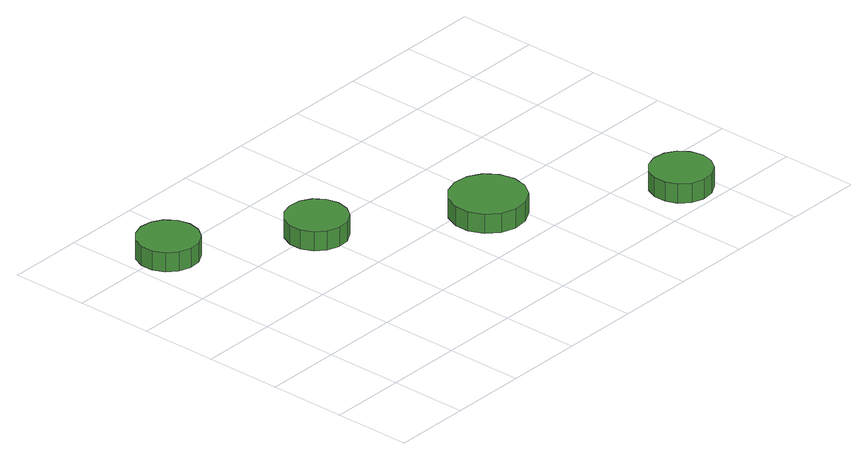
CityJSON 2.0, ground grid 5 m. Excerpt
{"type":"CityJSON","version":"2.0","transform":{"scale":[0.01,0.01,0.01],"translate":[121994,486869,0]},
"CityObjects":{
"tree1":{"type":"SolitaryVegetationObject","attributes":{"function":"something"},"geometry":[{"type":"MultiSurface","lod":"1","boundaries":[[[0,1,2,3,4,5,6,7,8,9,10,11,12,13,14]],[[15,16,17,18,19,20,21,22,23,24,25,26,27,28,29]],[[0,29,28,1]],[[1,28,27,2]],[[2,27,26,3]],[[3,26,25,4]],[[4,25,24,5]],[[5,24,23,6]],[[6,23,22,7]],[[7,22,21,8]],[[8,21,20,9]],[[9,20,19,10]],[[10,19,18,11]],[[11,18,17,12]],[[12,17,16,13]],[[13,16,15,14]],[[14,15,29,0]]]}]},
"tree2":{"type":"SolitaryVegetationObject","attributes":{"function":"something"},"geometry":[{"type":"MultiSurface","lod":"1","boundaries":[[[30,31,32,33,34,35,36,37,38,39,40,41,42,43,44]],[[45,46,47,48,49,50,51,52,53,54,55,56,57,58,59]],[[30,59,58,31]],[[31,58,57,32]],[[32,57,56,33]],[[33,56,55,34]],[[34,55,54,35]],[[35,54,53,36]],[[36,53,52,37]],[[37,52,51,38]],[[38,51,50,39]],[[39,50,49,40]],[[40,49,48,41]],[[41,48,47,42]],[[42,47,46,43]],[[43,46,45,44]],[[44,45,59,30]]]}]},
"tree3":{"type":"SolitaryVegetationObject","attributes":{"function":"something"},"geometry":[{"type":"MultiSurface","lod":"1","boundaries":[[[60,61,62,63,64,65,66,67,68,69,70,71,72,73,74]],[[75,76,77,78,79,80,81,82,83,84,85,86,87,88,89]],[[60,89,88,61]],[[61,88,87,62]],[[62,87,86,63]],[[63,86,85,64]],[[64,85,84,65]],[[65,84,83,66]],[[66,83,82,67]],[[67,82,81,68]],[[68,81,80,69]],[[69,80,79,70]],[[70,79,78,71]],[[71,78,77,72]],[[72,77,76,73]],[[73,76,75,74]],[[74,75,89,60]]]}]},
"tree4":{"type":"SolitaryVegetationObject","attributes":{"function":"something"},"geometry":[{"type":"MultiSurface","lod":"1","boundaries":[[[90,91,92,93,94,95,96,97,98,99,100,101,102,103,104]],[[105,106,107,108,109,110,111,112,113,114,115,116,117,118,119]],[[90,119,118,91]],[[91,118,117,92]],[[92,117,116,93]],[[93,116,115,94]],[[94,115,114,95]],[[95,114,113,96]],[[96,113,112,97]],[[97,112,111,98]],[[98,111,110,99]],[[99,110,109,100]],[[100,109,108,101]],[[101,108,107,102]],[[102,107,106,103]],[[103,106,105,104]],[[104,105,119,90]]]}]}
},
"vertices":[
[447,1983,221],[430,2063,221],[382,2129,221],[312,2169,221],[231,2178,221],[154,2153,221],[93,2098,221],[60,2024,221],[60,1943,221],[93,1868,221],[154,1814,221],[231,1789,221],[312,1797,221],[382,1838,221],[430,1904,221],[430,1904,92],[382,1838,92],[312,1797,92],[231,1789,92],[154,1814,92],[93,1868,92],[60,1943,92],[60,2024,92],[93,2098,92],[154,2153,92],[231,2178,92],[312,2169,92],[382,2129,92],[430,2063,92],[447,1983,92],
[1207,1489,219],[1190,1568,219],[1142,1634,219],[1071,1675,219],[990,1683,219],[913,1658,219],[853,1604,219],[820,1529,219],[820,1448,219],[853,1374,219],[913,1319,219],[990,1294,219],[1071,1302,219],[1142,1343,219],[1190,1409,219],[1190,1409,90],[1142,1343,90],[1071,1302,90],[990,1294,90],[913,1319,90],[853,1374,90],[820,1448,90],[820,1529,90],[853,1604,90],[913,1658,90],[990,1683,90],[1071,1675,90],[1142,1634,90],[1190,1568,90],[1207,1489,90],
[2098,893,218],[2078,991,218],[2019,1072,218],[1932,1122,218],[1833,1132,218],[1738,1101,218],[1664,1034,218],[1623,943,218],[1623,843,218],[1664,752,218],[1738,685,218],[1833,654,218],[1932,665,218],[2019,715,218],[2078,796,218],[2078,796,89],[2019,715,89],[1932,665,89],[1833,654,89],[1738,685,89],[1664,752,89],[1623,843,89],[1623,943,89],[1664,1034,89],[1738,1101,89],[1833,1132,89],[1932,1122,89],[2019,1072,89],[2078,991,89],[2098,893,89],
[3030,241,218],[3013,321,218],[2966,387,218],[2895,427,218],[2814,436,218],[2737,411,218],[2676,356,218],[2643,282,218],[2643,201,218],[2676,126,218],[2737,72,218],[2814,47,218],[2895,55,218],[2966,96,218],[3013,162,218],[3013,162,89],[2966,96,89],[2895,55,89],[2814,47,89],[2737,72,89],[2676,126,89],[2643,201,89],[2643,282,89],[2676,356,89],[2737,411,89],[2814,436,89],[2895,427,89],[2966,387,89],[3013,321,89],[3030,241,89]
]}
